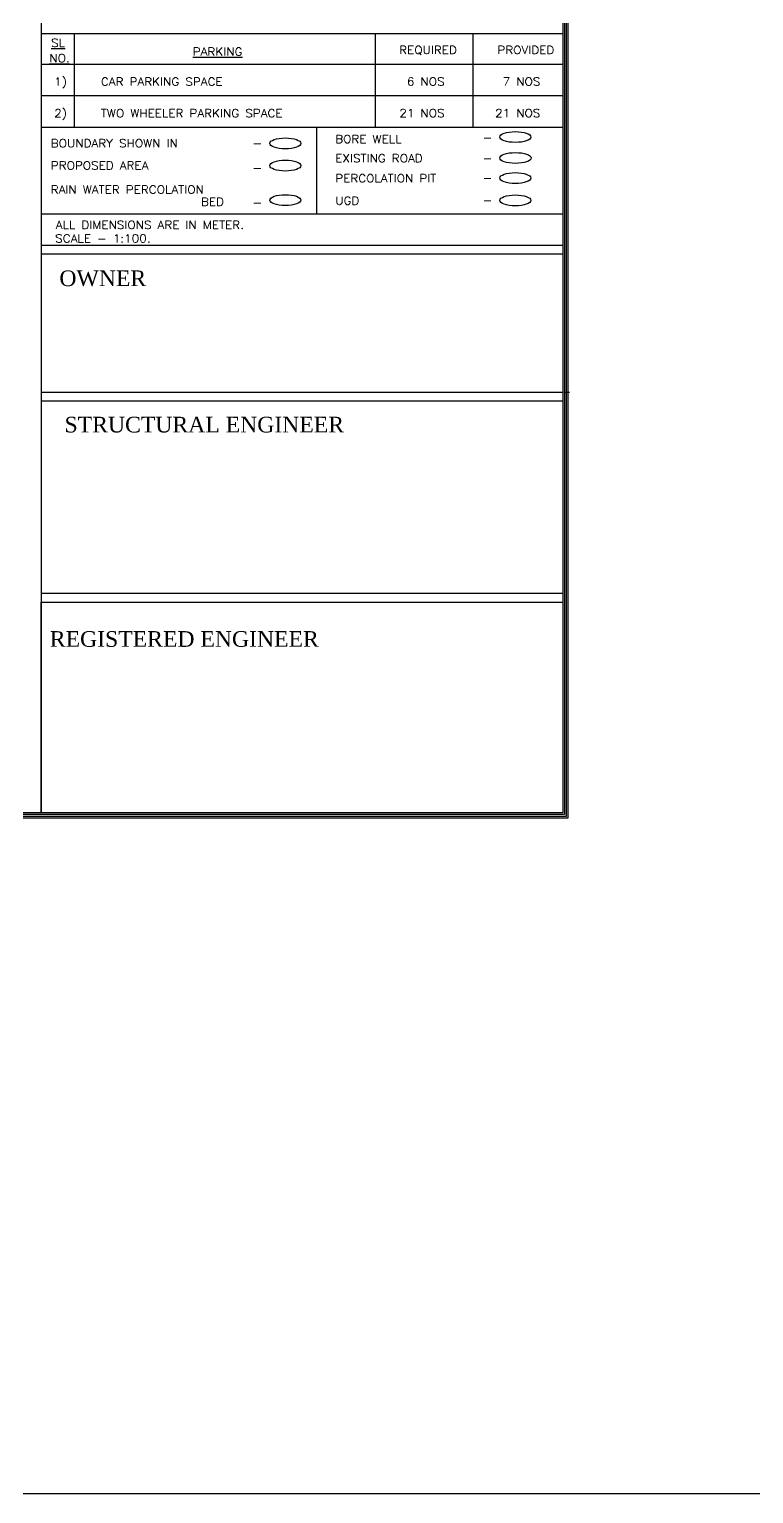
# Model space of a CAD drawing. Header units: metres. Extents: x 0 to 230, y 0 to 91.
# Drawn here: x 93.2 to 113.91, y 0 to 41.84 of the extents above; entities that cross this region are included whole.
import ezdxf
from ezdxf.enums import TextEntityAlignment as Align

# ---------------------------------------------------------------- set-up
doc = ezdxf.new("R2010")
doc.units = ezdxf.units.M
doc.header["$MEASUREMENT"] = 0
doc.layers.add('LOCATION_PLAN', color=7, linetype='Continuous')
doc.styles.add('ROMAND', font='romand.shx', dxfattribs={"width": 0.75})
doc.styles.get("Standard").update_dxf_attribs({"font": 'times.ttf', "height": 0.25})

msp = doc.modelspace()

# ---------------------------------------------------------------- linework, layer by layer
at = {"lineweight": -3}
for p, q in [((93.539, 79.15), (93.539, 19.45)), ((93.539, 41.713), (108.448, 41.713)), ((94.496, 39.041), (94.496, 41.713)), ((103.1, 39.041), (103.1, 41.713)), ((105.885, 39.041), (105.885, 41.713)), ((93.539, 40.844), (108.448, 40.844)), ((93.539, 40.844), (108.448, 40.844)), ((93.539, 39.943), (108.448, 39.943)), ((93.539, 39.041), (108.448, 39.041)), ((101.423, 36.57), (101.423, 39.041)), ((93.539, 36.57), (108.448, 36.57)), ((93.539, 35.668), (108.448, 35.668))]:
    msp.add_line(p, q, dxfattribs=at)
at = {"color": 0}
for p, q in [((93.539, 35.668), (108.448, 35.668)), ((93.539, 35.418), (108.448, 35.418)), ((93.539, 31.475), (108.448, 31.475)), ((108.498, 31.475), (108.639, 31.475)), ((93.539, 31.224), (108.448, 31.224)), ((93.539, 25.724), (108.448, 25.724)), ((93.539, 25.475), (108.448, 25.475))]:
    msp.add_line(p, q, dxfattribs=at)
at = {"color": 1}
msp.add_lwpolyline([(0, 91.128), (229.774, 91.128), (229.774, 0), (0, 0)], close=True, dxfattribs=at)
at = {"color": 7}
for points in [[(8.598, 19.3), (8.598, 79.3), (108.598, 79.3), (108.598, 19.3)], [(8.648, 19.35), (8.648, 79.25), (108.548, 79.25), (108.548, 19.35)], [(8.698, 19.4), (8.698, 79.2), (108.498, 79.2), (108.498, 19.4)], [(8.748, 19.45), (8.748, 79.15), (108.448, 79.15), (108.448, 19.45)]]:
    msp.add_lwpolyline(points, close=True, dxfattribs=at)
at = {"lineweight": -3}
for centre, major_axis, ratio in [((107.093, 38.76), (-0.446, 0), 0.347445), ((100.52, 38.578), (-0.446, 0), 0.347445), ((100.52, 37.943), (-0.446, 0), 0.347445), ((107.097, 38.161), (-0.45, 0), 0.344203), ((107.093, 37.587), (-0.446, 0), 0.347445), ((100.52, 36.956), (-0.446, 0), 0.347445), ((107.093, 36.949), (-0.446, 0), 0.347445)]:
    msp.add_ellipse(centre, major_axis=major_axis, ratio=ratio, dxfattribs=at)
at = {"layer": 'LOCATION_PLAN', "color": 7}
msp.add_lwpolyline([(93.539, 25.475), (108.448, 25.475), (108.448, 19.45), (93.539, 19.45)], close=True, dxfattribs=at)

# ---------------------------------------------------------------- texts
at = {"lineweight": -3, "style": 'ROMAND', "width": 1.1}
for s, height, p in [('%%USL', 0.2286, (93.823, 41.335)), ('%%UNO.', 0.2286, (93.772, 40.899)), ('%%UPARKING', 0.2286, (97.871, 41.085)), ('1)     CAR PARKING SPACE', 0.2286, (93.911, 40.228)), ('2)     TWO WHEELER PARKING SPACE', 0.2286, (93.911, 39.326)), ('BOUNDARY SHOWN IN', 0.2286, (93.814, 38.467)), ('-', 0.229, (99.577, 38.467)), ('BORE WELL', 0.2286, (101.946, 38.588)), ('-', 0.229, (106.157, 38.629)), ('EXISTING ROAD', 0.2286, (101.946, 38.039)), ('-', 0.229, (106.157, 38.039)), ('PROPOSED AREA', 0.2286, (93.814, 37.832)), ('-', 0.229, (99.577, 37.764)), ('PERCOLATION PIT', 0.2286, (101.946, 37.466)), ('RAIN WATER PERCOLATION', 0.2286, (93.814, 37.144)), ('-', 0.229, (106.157, 37.476)), (' BED', 0.2286, (97.934, 36.797)), ('-', 0.229, (99.577, 36.776)), ('UGD', 0.2286, (101.946, 36.827)), ('-', 0.229, (106.157, 36.837)), ('ALL DIMENSIONS ARE IN METER.', 0.2286, (93.957, 36.136)), ('SCALE - 1:100.', 0.2286, (93.94, 35.748))]:
    msp.add_text(s, height=height, dxfattribs=at).set_placement(p)
for s, p in [('REQUIRED', (105.422, 41.132)), ('PROVIDED', (108.207, 41.132)), ('6 NOS', (105.072, 40.231)), ('7 NOS ', (107.982, 40.231)), ('21 NOS', (105.072, 39.329)), ('21 NOS ', (107.982, 39.329))]:
    msp.add_text(s, height=0.2286, dxfattribs=at).set_placement(p, align=Align.RIGHT)
at = {"linetype": 'ByBlock'}
for s, height, p in [('OWNER', 0.4481, (94.061, 34.5)), ('STRUCTURAL ENGINEER', 0.44811, (94.208, 30.319)), ('REGISTERED ENGINEER', 0.44811, (93.787, 24.195))]:
    msp.add_text(s, height=height, rotation=0.0025, dxfattribs=at).set_placement(p)

doc.saveas('drawing.dxf')
